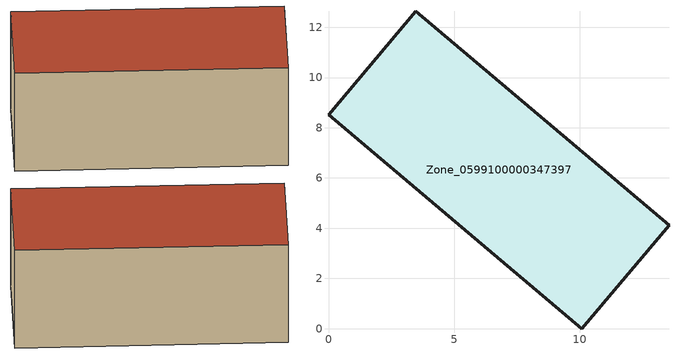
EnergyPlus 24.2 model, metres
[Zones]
Zone_0599100000347397
 floor ground (C_G): 0,8.52 3.48,12.63 13.56,4.13 10.08,0 z0.22
 wall outside (C_F): 3.48,12.63 0,8.52 10.08,0 13.56,4.13 3.48,12.63 z0.22:5.86
 roof outside (C_R): 10.08,0 13.56,4.13 3.48,12.63 0,8.52 z5.86
[BUILDING]
Pand.0599100000347397: North Axis=0; Terrain=City; Loads Convergence Tolerance Value=0.04; Temperature Convergence Tolerance Value=0.4; Solar Distribution=FullExterior; Maximum Number of Warmup Days=25; Minimum Number of Warmup Days=1
[Site:Location]
Rotterdam.The.Hague.AP_ZH_NLD Design_Conditions: Latitude=51.96; Longitude=4.45; Time Zone=1; Elevation=-4.5
[SITE:GROUNDTEMPERATURE:BUILDINGSURFACE]
18, 18, 18, 18, 18, 18, 18, 18, 18, 18, 18, 18
[MATERIAL] Thermal Absorptance=0.9; Solar Absorptance=0.7; Visible Absorptance=0.7
Name | Roughness | Thickness | Conductivity | Density | Specific Heat
G.TI.1992-2005 | MediumSmooth | 0.15 | 0.06 | 540 | 1210
F.TI.1992-2005 | Rough | 0.3 | 0.12 | 1920 | 840
R.TI.1992-2005 | MediumRough | 0.2 | 0.08 | 1500 | 1000
[CONSTRUCTION]
C_G: G.TI.1992-2005
C_F: F.TI.1992-2005
C_R: R.TI.1992-2005
[ZONE]
Zone_0599100000347397: Type=1; Multiplier=1; Ceiling Height=Autocalculate; Volume=Autocalculate; Floor Area=autocalculate; Part of Total Floor Area=Yes
[ZONEINFILTRATION:DESIGNFLOWRATE]
Infil_Zone_0599100000347397: Zone or ZoneList or Space or SpaceList=Zone_0599100000347397; Schedule=AlwaysOn; Design Flow Rate Calculation Method=Flow/Area; Flow Rate per Floor Area=0.0015; Constant Term Coefficient=1; Temperature Term Coefficient=0; Velocity Term Coefficient=0; Velocity Squared Term Coefficient=0
[HVACTEMPLATE:ZONE:IDEALLOADSAIRSYSTEM]
Zone_0599100000347397: Maximum Heating Supply Air Temperature=50; Minimum Cooling Supply Air Temperature=13; Maximum Heating Supply Air Humidity Ratio=0.0156; Minimum Cooling Supply Air Humidity Ratio=0.0077; Heating Limit=NoLimit; Cooling Limit=NoLimit; Dehumidification Control Type=ConstantSensibleHeatRatio; Cooling Sensible Heat Ratio=0.7; Dehumidification Setpoint=60; Humidification Control Type=None; Humidification Setpoint=30; Outdoor Air Method=None; Outdoor Air Flow Rate per Person=0.00944; Outdoor Air Flow Rate per Zone Floor Area=0; Outdoor Air Flow Rate per Zone=0; Demand Controlled Ventilation Type=None; Outdoor Air Economizer Type=NoEconomizer; Heat Recovery Type=None; Sensible Heat Recovery Effectiveness=0.7; Latent Heat Recovery Effectiveness=0.65
[ZONECONTROL:THERMOSTAT]
ThermostatControl_Zone_0599100000347397: Zone or ZoneList=Zone_0599100000347397; Control Type Schedule=DualSetpointControlType; Control 1=Thermostat_Zone_0599100000347397; Temperature Difference Between Cutout And Setpoint=0
[THERMOSTATSETPOINT:DUALSETPOINT]
Thermostat_Zone_0599100000347397: Heating Setpoint Temperature Schedule=HeatingSetpoint_Zone_0599100000347397; Cooling Setpoint Temperature Schedule=CoolingSetpoint_Zone_0599100000347397
[SCHEDULE:COMPACT]
HeatingSetpoint_Zone_0599100000347397: Through: 12/31, For: AllDays, Until: 24:00, 21
CoolingSetpoint_Zone_0599100000347397: Through: 12/31, For: AllDays, Until: 24:00, 24
DualSetpointControlType: Through: 12/31, For: AllDays, Until: 24:00, 4
AlwaysOn: Through: 12/31, For: AllDays, Until: 24:00, 1
